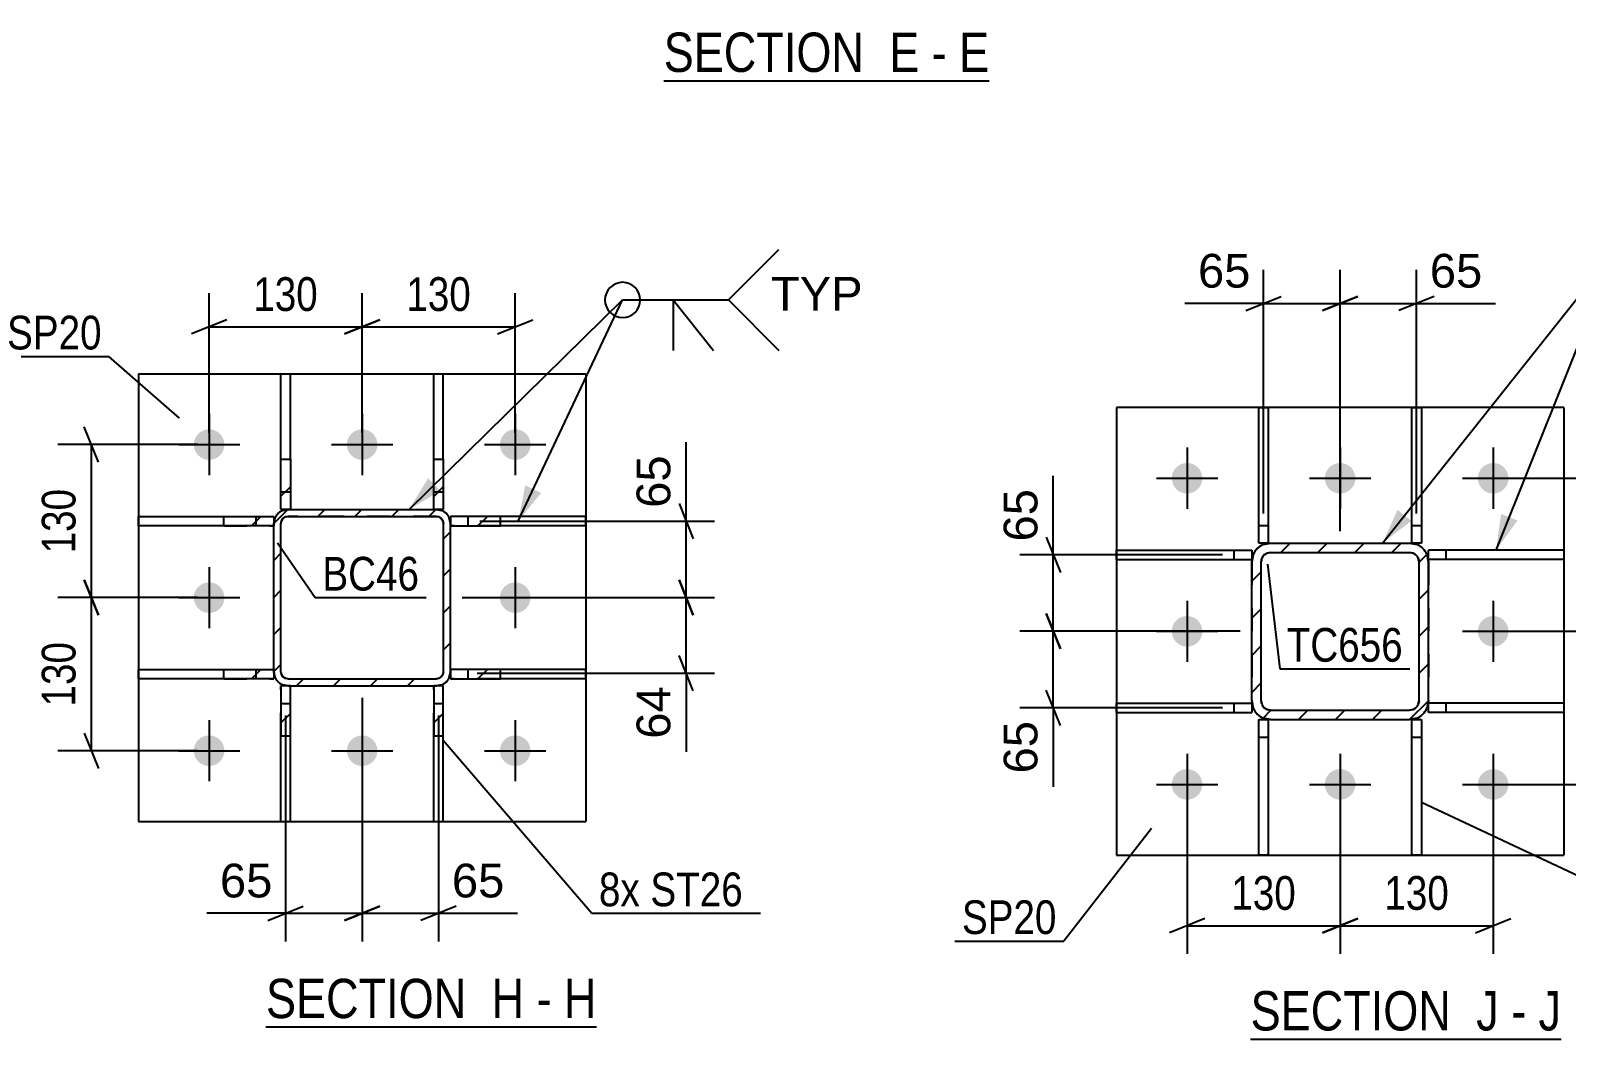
# Model space of a CAD drawing. Header units: millimetres. Extents: x 0 to 841, y 0 to 594.
# Drawn here: x 573.4 to 703.9, y 403.4 to 489 of the extents above; entities that cross this region are included whole.
import ezdxf

# ---------------------------------------------------------------- set-up
doc = ezdxf.new("R2010")
doc.units = ezdxf.units.MM
doc.linetypes.add('DXK_LINE_DOT2', pattern=[3.9198, 1.9599, -1.9599])
doc.linetypes.add('DXK_LINE_DOT3', pattern=[5.9187, 2.979, -0.9799, 0.9799, -0.9799])
doc.styles.add('Arial', font='ARIAL.TTF', dxfattribs={"height": 0.2})
doc.styles.add('Arial Narrow', font='ARIALN.TTF', dxfattribs={"height": 0.2})

# ---------------------------------------------------------------- blocks, each defined once
blk = doc.blocks.new('Unknown-717051872-13 - 3425')
at = {"color": 6, "linetype": 'Continuous'}
blk.add_line((627.2, 484.8), (654.85, 484.8), dxfattribs=at)
at = {"color": 0, "linetype": 'Continuous'}
for points in [[(645.31, 485.55), (645.31, 489.05), (627.2, 489.05), (627.2, 485.55)], [(648.92, 485.55), (648.92, 489.05), (646.36, 489.05), (646.36, 485.55)], [(651.24, 485.55), (651.24, 489.05), (649.97, 489.05), (649.97, 485.55)], [(654.85, 485.55), (654.85, 489.05), (652.29, 489.05), (652.29, 485.55)]]:
    blk.add_wipeout(points, dxfattribs=at)
at = {"color": 7, "linetype": 'Continuous', "style": 'Arial Narrow'}
for s, p in [('SECTION ', (627.2, 485.55)), ('E', (646.36, 485.55)), ('E', (652.29, 485.55)), ('-', (649.97, 485.55))]:
    blk.add_text(s, height=3.34, dxfattribs=at).set_placement(p)
blk = doc.blocks.new('Unknown-717051872-19 - 20980')
at = {"color": 6, "linetype": 'Continuous'}
blk.add_line((593.42, 404.44), (621.49, 404.44), dxfattribs=at)
at = {"color": 0, "linetype": 'Continuous'}
for points in [[(611.53, 405.19), (611.53, 408.69), (593.42, 408.69), (593.42, 405.19)], [(615.35, 405.19), (615.35, 408.69), (612.58, 408.69), (612.58, 405.19)], [(617.67, 405.19), (617.67, 408.69), (616.4, 408.69), (616.4, 405.19)], [(621.49, 405.19), (621.49, 408.69), (618.72, 408.69), (618.72, 405.19)]]:
    blk.add_wipeout(points, dxfattribs=at)
at = {"color": 7, "linetype": 'Continuous', "style": 'Arial Narrow'}
for s, p in [('SECTION ', (593.42, 405.19)), ('H', (612.58, 405.19)), ('H', (618.72, 405.19)), ('-', (616.4, 405.19))]:
    blk.add_text(s, height=3.34, dxfattribs=at).set_placement(p)
blk = doc.blocks.new('Unknown-717051872-60 - 21125')
at = {"color": 6, "linetype": 'Continuous'}
blk.add_line((677.05, 403.39), (703.42, 403.39), dxfattribs=at)
at = {"color": 0, "linetype": 'Continuous'}
for points in [[(695.16, 404.14), (695.16, 407.64), (677.05, 407.64), (677.05, 404.14)], [(698.13, 404.14), (698.13, 407.64), (696.21, 407.64), (696.21, 404.14)], [(700.45, 404.14), (700.45, 407.64), (699.18, 407.64), (699.18, 404.14)], [(703.42, 404.14), (703.42, 407.64), (701.5, 407.64), (701.5, 404.14)]]:
    blk.add_wipeout(points, dxfattribs=at)
at = {"color": 7, "linetype": 'Continuous', "style": 'Arial Narrow'}
for s, p in [('SECTION ', (677.05, 404.14)), ('J', (696.21, 404.14)), ('J', (701.5, 404.14)), ('-', (699.18, 404.14))]:
    blk.add_text(s, height=3.34, dxfattribs=at).set_placement(p)
blk = doc.blocks.new('Part-717051872-21053 - 20980')
at = {"linetype": 'Continuous'}
h = blk.add_hatch(dxfattribs=at)
h.set_pattern_fill('', scale=0.7, style=0, pattern_type=0)
h.set_pattern_definition([(45, (609.0852, 447.8039), (-1.5715, 1.5715), [])])
h.paths.add_polyline_path([(613.33, 447.8), (609.09, 447.8), (609.09, 447), (613.33, 447)])
at = {"color": 7, "linetype": 'DXK_LINE_DOT2'}
for p, q in [((609.09, 447), (609.09, 447.8)), ((613.33, 447.8), (609.09, 447.8)), ((610.59, 447), (610.59, 447.8)), ((613.33, 447), (609.09, 447))]:
    blk.add_line(p, q, dxfattribs=at)
at = {"color": 2, "linetype": 'Continuous'}
for p, q in [((613.33, 447.8), (609.09, 447.8)), ((609.09, 447.8), (609.09, 447)), ((620.59, 447.8), (613.33, 447.8)), ((613.33, 447), (613.33, 447.8)), ((620.59, 447), (620.59, 447.8)), ((609.09, 447), (613.33, 447)), ((620.59, 447), (613.33, 447))]:
    blk.add_line(p, q, dxfattribs=at)
blk = doc.blocks.new('Part-717051872-20997 - 20980')
at = {"linetype": 'Continuous'}
h = blk.add_hatch(dxfattribs=at)
h.set_pattern_fill('', scale=0.7, style=0, pattern_type=0)
h.set_pattern_definition([(45, (595.2856, 448.4039), (-1.57154, 1.57154), [])])
h.paths.add_polyline_path([(607.89, 448.4), (595.29, 448.4), (594.83, 448.31), (594.44, 448.05), (594.18, 447.66), (594.09, 447.2), (594.09, 434.6), (594.18, 434.14), (594.44, 433.76), (594.83, 433.5), (595.29, 433.4), (607.89, 433.4), (608.34, 433.5), (608.73, 433.76), (608.99, 434.14), (609.09, 434.6), (609.09, 447.2), (608.99, 447.66), (608.73, 448.05), (608.34, 448.31)])
h.paths.add_polyline_path([(608.44, 447.43), (608.49, 447.2), (608.49, 434.6), (608.44, 434.37), (608.31, 434.18), (608.12, 434.05), (607.89, 434), (595.29, 434), (595.06, 434.05), (594.86, 434.18), (594.73, 434.37), (594.69, 434.6), (594.69, 447.2), (594.73, 447.43), (594.86, 447.63), (595.06, 447.76), (595.29, 447.8), (607.89, 447.8), (608.12, 447.76), (608.31, 447.63)])
at = {"color": 7, "linetype": 'DXK_LINE_DOT2'}
for p, q in [((594.09, 447.2), (594.18, 447.66)), ((594.73, 447.43), (594.69, 447.2)), ((594.86, 447.63), (594.73, 447.43)), ((594.83, 448.31), (595.29, 448.4)), ((595.06, 447.76), (594.86, 447.63)), ((595.29, 447.8), (595.06, 447.76)), ((595.29, 448.4), (607.89, 448.4)), ((607.89, 447.8), (595.29, 447.8)), ((607.89, 448.4), (608.34, 448.31)), ((608.12, 447.76), (607.89, 447.8)), ((608.31, 447.63), (608.12, 447.76)), ((608.44, 447.43), (608.31, 447.63)), ((608.49, 447.2), (608.44, 447.43)), ((608.99, 447.66), (609.09, 447.2)), ((594.09, 434.6), (594.09, 447.2)), ((594.69, 434.6), (594.69, 447.2)), ((608.49, 434.6), (608.49, 447.2)), ((609.09, 434.6), (609.09, 447.2)), ((594.18, 434.14), (594.09, 434.6)), ((594.69, 434.6), (594.73, 434.37)), ((594.73, 434.37), (594.86, 434.18)), ((608.31, 434.18), (608.44, 434.37)), ((608.44, 434.37), (608.49, 434.6)), ((609.09, 434.6), (608.99, 434.14)), ((595.29, 433.4), (594.83, 433.5)), ((594.86, 434.18), (595.06, 434.05)), ((595.06, 434.05), (595.29, 434)), ((595.29, 434), (607.89, 434)), ((595.29, 433.4), (607.89, 433.4)), ((607.89, 434), (608.12, 434.05)), ((608.34, 433.5), (607.89, 433.4)), ((608.12, 434.05), (608.31, 434.18))]:
    blk.add_line(p, q, dxfattribs=at)
at = {"color": 2, "linetype": 'Continuous'}
for p, q in [((594.18, 447.66), (594.09, 447.2)), ((594.69, 447.2), (594.73, 447.43)), ((594.73, 447.43), (594.86, 447.63)), ((595.29, 448.4), (594.83, 448.31)), ((594.86, 447.63), (595.06, 447.76)), ((595.06, 447.76), (595.29, 447.8)), ((595.29, 448.4), (607.89, 448.4)), ((595.29, 447.8), (607.89, 447.8)), ((608.34, 448.31), (607.89, 448.4)), ((607.89, 447.8), (608.12, 447.76)), ((608.12, 447.76), (608.31, 447.63)), ((608.31, 447.63), (608.44, 447.43)), ((608.44, 447.43), (608.49, 447.2)), ((609.09, 447.2), (608.99, 447.66)), ((594.09, 434.6), (594.09, 447.2)), ((594.69, 434.6), (594.69, 447.2)), ((608.49, 434.6), (608.49, 447.2)), ((609.09, 434.6), (609.09, 447.2)), ((594.09, 434.6), (594.18, 434.14)), ((594.73, 434.37), (594.69, 434.6)), ((594.86, 434.18), (594.73, 434.37)), ((608.44, 434.37), (608.31, 434.18)), ((608.49, 434.6), (608.44, 434.37)), ((608.99, 434.14), (609.09, 434.6)), ((594.83, 433.5), (595.29, 433.4)), ((595.06, 434.05), (594.86, 434.18)), ((595.29, 434), (595.06, 434.05)), ((595.29, 434), (607.89, 434)), ((595.29, 433.4), (607.89, 433.4)), ((608.12, 434.05), (607.89, 434)), ((607.89, 433.4), (608.34, 433.5)), ((608.31, 434.18), (608.12, 434.05))]:
    blk.add_line(p, q, dxfattribs=at)
at = {"color": 7, "linetype": 'DXK_LINE_DOT3'}
blk.add_line((601.59, 440.9), (601.59, 440.9), dxfattribs=at)
at = {"color": 7, "linetype": 'DXK_LINE_DOT2'}
for centre, start, end in [((595.29, 447.2), 112.5, 157.5), ((607.89, 447.2), 22.5, 67.5), ((595.29, 434.6), 202.5, 247.5), ((607.89, 434.6), 292.5, 337.5)]:
    blk.add_arc(centre, 1.2, start, end, dxfattribs=at)
at = {"color": 2, "linetype": 'Continuous'}
for centre, start, end in [((595.29, 447.2), 112.5, 157.5), ((607.89, 447.2), 22.5, 67.5), ((595.29, 434.6), 202.5, 247.5), ((607.89, 434.6), 292.5, 337.5)]:
    blk.add_arc(centre, 1.2, start, end, dxfattribs=at)
blk = doc.blocks.new('Part-717051872-20999 - 20980')
at = {"color": 2, "linetype": 'Continuous'}
for p, q in [((582.59, 459.9), (620.59, 459.9)), ((582.59, 459.9), (582.59, 421.9)), ((620.59, 459.9), (620.59, 421.9)), ((582.59, 421.9), (620.59, 421.9))]:
    blk.add_line(p, q, dxfattribs=at)
blk = doc.blocks.new('Part-717051872-21048 - 20980')
at = {"linetype": 'Continuous'}
h = blk.add_hatch(dxfattribs=at)
h.set_pattern_fill('', scale=0.7, style=0, pattern_type=0)
h.set_pattern_definition([(45, (607.685, 433.4039), (-1.5715, 1.5715), [])])
h.paths.add_polyline_path([(608.48, 433.4), (607.68, 433.4), (607.68, 429.16), (608.48, 429.16)])
at = {"color": 7, "linetype": 'DXK_LINE_DOT2'}
for p, q in [((607.68, 429.16), (607.68, 433.4)), ((608.48, 433.4), (607.68, 433.4)), ((608.48, 429.16), (608.48, 433.4)), ((607.68, 431.9), (608.48, 431.9))]:
    blk.add_line(p, q, dxfattribs=at)
at = {"color": 2, "linetype": 'Continuous'}
for p, q in [((608.48, 433.4), (607.68, 433.4)), ((607.68, 433.4), (607.68, 429.16)), ((608.48, 429.16), (608.48, 433.4)), ((607.68, 421.9), (607.68, 429.16)), ((607.68, 429.16), (608.48, 429.16)), ((608.48, 421.9), (608.48, 429.16)), ((607.68, 421.9), (608.48, 421.9))]:
    blk.add_line(p, q, dxfattribs=at)
blk = doc.blocks.new('Part-717051872-21049 - 20980')
at = {"linetype": 'Continuous'}
h = blk.add_hatch(dxfattribs=at)
h.set_pattern_fill('', scale=0.7, style=0, pattern_type=0)
h.set_pattern_definition([(45, (594.6855, 433.4039), (-1.5715, 1.5715), [])])
h.paths.add_polyline_path([(595.49, 433.4), (594.69, 433.4), (594.69, 429.16), (595.49, 429.16)])
at = {"color": 7, "linetype": 'DXK_LINE_DOT2'}
for p, q in [((594.69, 429.16), (594.69, 433.4)), ((595.49, 433.4), (594.69, 433.4)), ((595.49, 429.16), (595.49, 433.4)), ((594.69, 431.9), (595.49, 431.9))]:
    blk.add_line(p, q, dxfattribs=at)
at = {"color": 2, "linetype": 'Continuous'}
for p, q in [((595.49, 433.4), (594.69, 433.4)), ((594.69, 433.4), (594.69, 429.16)), ((595.49, 429.16), (595.49, 433.4)), ((594.69, 421.9), (594.69, 429.16)), ((594.69, 429.16), (595.49, 429.16)), ((595.49, 421.9), (595.49, 429.16)), ((594.69, 421.9), (595.49, 421.9))]:
    blk.add_line(p, q, dxfattribs=at)
blk = doc.blocks.new('Part-717051872-21050 - 20980')
at = {"linetype": 'Continuous'}
h = blk.add_hatch(dxfattribs=at)
h.set_pattern_fill('', scale=0.7, style=0, pattern_type=0)
h.set_pattern_definition([(45, (607.685, 452.6478), (-1.5715, 1.5715), [])])
h.paths.add_polyline_path([(608.48, 452.65), (607.68, 452.65), (607.68, 448.4), (608.48, 448.4)])
at = {"color": 2, "linetype": 'Continuous'}
for p, q in [((607.68, 459.9), (608.48, 459.9)), ((607.68, 452.65), (607.68, 459.9)), ((608.48, 452.65), (608.48, 459.9)), ((607.68, 448.4), (607.68, 452.65)), ((607.68, 452.65), (608.48, 452.65)), ((608.48, 452.65), (608.48, 448.4)), ((608.48, 448.4), (607.68, 448.4))]:
    blk.add_line(p, q, dxfattribs=at)
at = {"color": 7, "linetype": 'DXK_LINE_DOT2'}
for p, q in [((607.68, 448.4), (607.68, 452.65)), ((608.48, 452.65), (608.48, 448.4)), ((607.68, 449.9), (608.48, 449.9)), ((608.48, 448.4), (607.68, 448.4))]:
    blk.add_line(p, q, dxfattribs=at)
blk = doc.blocks.new('Part-717051872-21051 - 20980')
at = {"linetype": 'Continuous'}
h = blk.add_hatch(dxfattribs=at)
h.set_pattern_fill('', scale=0.7, style=0, pattern_type=0)
h.set_pattern_definition([(45, (594.6855, 452.6478), (-1.5715, 1.5715), [])])
h.paths.add_polyline_path([(595.49, 452.65), (594.69, 452.65), (594.69, 448.4), (595.49, 448.4)])
at = {"color": 2, "linetype": 'Continuous'}
for p, q in [((594.69, 459.9), (595.49, 459.9)), ((594.69, 452.65), (594.69, 459.9)), ((595.49, 452.65), (595.49, 459.9)), ((594.69, 448.4), (594.69, 452.65)), ((594.69, 452.65), (595.49, 452.65)), ((595.49, 452.65), (595.49, 448.4)), ((595.49, 448.4), (594.69, 448.4))]:
    blk.add_line(p, q, dxfattribs=at)
at = {"color": 7, "linetype": 'DXK_LINE_DOT2'}
for p, q in [((594.69, 448.4), (594.69, 452.65)), ((595.49, 452.65), (595.49, 448.4)), ((594.69, 449.9), (595.49, 449.9)), ((595.49, 448.4), (594.69, 448.4))]:
    blk.add_line(p, q, dxfattribs=at)
blk = doc.blocks.new('Part-717051872-21052 - 20980')
at = {"linetype": 'Continuous'}
h = blk.add_hatch(dxfattribs=at)
h.set_pattern_fill('', scale=0.7, style=0, pattern_type=0)
h.set_pattern_definition([(45, (609.0852, 434.8039), (-1.5715, 1.5715), [])])
h.paths.add_polyline_path([(613.33, 434.8), (609.09, 434.8), (609.09, 434), (613.33, 434)])
at = {"color": 7, "linetype": 'DXK_LINE_DOT2'}
for p, q in [((609.09, 434), (609.09, 434.8)), ((613.33, 434.8), (609.09, 434.8)), ((610.59, 434), (610.59, 434.8)), ((613.33, 434), (609.09, 434))]:
    blk.add_line(p, q, dxfattribs=at)
at = {"color": 2, "linetype": 'Continuous'}
for p, q in [((613.33, 434.8), (609.09, 434.8)), ((609.09, 434.8), (609.09, 434)), ((620.59, 434.8), (613.33, 434.8)), ((613.33, 434), (613.33, 434.8)), ((620.59, 434), (620.59, 434.8)), ((609.09, 434), (613.33, 434)), ((620.59, 434), (613.33, 434))]:
    blk.add_line(p, q, dxfattribs=at)
blk = doc.blocks.new('Part-717051872-21054 - 20980')
at = {"linetype": 'Continuous'}
h = blk.add_hatch(dxfattribs=at)
h.set_pattern_fill('', scale=0.7, style=0, pattern_type=0)
h.set_pattern_definition([(45, (589.8419, 434.8039), (-1.5715, 1.5715), [])])
h.paths.add_polyline_path([(594.09, 434.8), (589.84, 434.8), (589.84, 434), (594.09, 434)])
at = {"color": 2, "linetype": 'Continuous'}
for p, q in [((582.59, 434.8), (589.84, 434.8)), ((582.59, 434), (582.59, 434.8)), ((589.84, 434.8), (594.09, 434.8)), ((589.84, 434), (589.84, 434.8)), ((594.09, 434.8), (594.09, 434)), ((589.84, 434), (582.59, 434)), ((594.09, 434), (589.84, 434))]:
    blk.add_line(p, q, dxfattribs=at)
at = {"color": 7, "linetype": 'DXK_LINE_DOT2'}
for p, q in [((589.84, 434.8), (594.09, 434.8)), ((592.59, 434), (592.59, 434.8)), ((594.09, 434.8), (594.09, 434)), ((589.84, 434), (594.09, 434))]:
    blk.add_line(p, q, dxfattribs=at)
blk = doc.blocks.new('Part-717051872-21055 - 20980')
at = {"linetype": 'Continuous'}
h = blk.add_hatch(dxfattribs=at)
h.set_pattern_fill('', scale=0.7, style=0, pattern_type=0)
h.set_pattern_definition([(45, (589.8419, 447.8039), (-1.5715, 1.5715), [])])
h.paths.add_polyline_path([(594.09, 447.8), (589.84, 447.8), (589.84, 447), (594.09, 447)])
at = {"color": 2, "linetype": 'Continuous'}
for p, q in [((582.59, 447.8), (589.84, 447.8)), ((582.59, 447), (582.59, 447.8)), ((589.84, 447.8), (594.09, 447.8)), ((589.84, 447), (589.84, 447.8)), ((594.09, 447.8), (594.09, 447)), ((589.84, 447), (582.59, 447)), ((594.09, 447), (589.84, 447))]:
    blk.add_line(p, q, dxfattribs=at)
at = {"color": 7, "linetype": 'DXK_LINE_DOT2'}
for p, q in [((589.84, 447.8), (594.09, 447.8)), ((592.59, 447), (592.59, 447.8)), ((594.09, 447.8), (594.09, 447)), ((589.84, 447), (594.09, 447))]:
    blk.add_line(p, q, dxfattribs=at)
blk = doc.blocks.new('Bolt-717051872-21067 - 20980')
at = {"linetype": 'Continuous'}
for points in [[(589.89, 453.9, -1), (587.29, 453.9, -1)], [(602.89, 453.9, -1), (600.29, 453.9, -1)], [(615.89, 453.9, -1), (613.29, 453.9, -1)], [(589.89, 440.9, -1), (587.29, 440.9, -1)], [(615.89, 440.9, -1), (613.29, 440.9, -1)], [(589.89, 427.9, -1), (587.29, 427.9, -1)], [(602.89, 427.9, -1), (600.29, 427.9, -1)], [(615.89, 427.9, -1), (613.29, 427.9, -1)]]:
    blk.add_hatch(color=1, dxfattribs=at).paths.add_polyline_path(points)
at = {"color": 1, "linetype": 'Continuous'}
for p, q in [((588.59, 456.5), (588.59, 451.3)), ((601.59, 456.5), (601.59, 451.3)), ((614.59, 456.5), (614.59, 451.3)), ((585.99, 453.9), (591.19, 453.9)), ((598.99, 453.9), (604.19, 453.9)), ((611.99, 453.9), (617.19, 453.9)), ((588.59, 443.5), (588.59, 438.3)), ((614.59, 443.5), (614.59, 438.3)), ((585.99, 440.9), (591.19, 440.9)), ((611.99, 440.9), (617.19, 440.9)), ((588.59, 430.5), (588.59, 425.3)), ((601.59, 430.5), (601.59, 425.3)), ((614.59, 430.5), (614.59, 425.3)), ((585.99, 427.9), (591.19, 427.9)), ((598.99, 427.9), (604.19, 427.9)), ((611.99, 427.9), (617.19, 427.9))]:
    blk.add_line(p, q, dxfattribs=at)
blk = doc.blocks.new('Part-717051872-21190 - 21125')
at = {"color": 2, "linetype": 'Continuous'}
for p, q in [((703.65, 444.94), (692.15, 444.94)), ((692.15, 444.14), (692.15, 444.94)), ((703.65, 444.94), (703.65, 444.14)), ((703.65, 444.14), (692.15, 444.14))]:
    blk.add_line(p, q, dxfattribs=at)
at = {"color": 7, "linetype": 'DXK_LINE_DOT2'}
blk.add_line((693.65, 444.14), (693.65, 444.94), dxfattribs=at)
blk = doc.blocks.new('Part-717051872-21187 - 21125')
at = {"color": 2, "linetype": 'Continuous'}
for p, q in [((690.75, 445.54), (690.75, 457.04)), ((690.75, 457.04), (691.55, 457.04)), ((691.55, 457.04), (691.55, 445.54)), ((691.55, 445.54), (690.75, 445.54))]:
    blk.add_line(p, q, dxfattribs=at)
at = {"color": 7, "linetype": 'DXK_LINE_DOT2'}
blk.add_line((690.75, 447.04), (691.55, 447.04), dxfattribs=at)
blk = doc.blocks.new('Part-717051872-21155 - 21125')
at = {"color": 2, "linetype": 'Continuous'}
for p, q in [((703.65, 457.04), (665.65, 457.04)), ((665.65, 457.04), (665.65, 419.04)), ((703.65, 457.04), (703.65, 419.04)), ((665.65, 419.04), (703.65, 419.04))]:
    blk.add_line(p, q, dxfattribs=at)
blk = doc.blocks.new('Part-717051872-21131 - 21125')
at = {"linetype": 'Continuous'}
h = blk.add_hatch(dxfattribs=at)
h.set_pattern_fill('', scale=0.7, style=0, pattern_type=0)
h.set_pattern_definition([(45, (690.5498, 430.542), (-1.57154, 1.57154), [])])
h.paths.add_polyline_path([(678.75, 430.54), (690.55, 430.54), (691.16, 430.66), (691.68, 431.01), (692.03, 431.53), (692.15, 432.14), (692.15, 443.94), (692.03, 444.55), (691.68, 445.07), (691.16, 445.42), (690.55, 445.54), (678.75, 445.54), (678.14, 445.42), (677.62, 445.07), (677.27, 444.55), (677.15, 443.94), (677.15, 432.14), (677.27, 431.53), (677.62, 431.01), (678.14, 430.66)])
h.paths.add_polyline_path([(678.01, 431.84), (677.95, 432.14), (677.95, 443.94), (678.01, 444.25), (678.18, 444.51), (678.44, 444.68), (678.75, 444.74), (690.55, 444.74), (690.86, 444.68), (691.12, 444.51), (691.29, 444.25), (691.35, 443.94), (691.35, 432.14), (691.29, 431.84), (691.12, 431.58), (690.86, 431.4), (690.55, 431.34), (678.75, 431.34), (678.44, 431.4), (678.18, 431.58)])
at = {"color": 7, "linetype": 'DXK_LINE_DOT2'}
for p, q in [((678.14, 445.42), (678.75, 445.54)), ((678.75, 444.74), (678.44, 444.68)), ((678.75, 445.54), (690.55, 445.54)), ((678.75, 444.74), (690.55, 444.74)), ((690.55, 445.54), (691.16, 445.42)), ((690.86, 444.68), (690.55, 444.74)), ((677.15, 443.94), (677.27, 444.55)), ((677.15, 443.94), (677.15, 432.14)), ((677.15, 443.94), (677.15, 443.94)), ((678.01, 444.25), (677.95, 443.94)), ((677.95, 432.14), (677.95, 443.94)), ((691.35, 443.94), (691.29, 444.25)), ((691.35, 432.14), (691.35, 443.94)), ((692.03, 444.55), (692.15, 443.94)), ((692.15, 443.94), (692.15, 432.14)), ((692.15, 443.94), (692.15, 443.94)), ((677.27, 431.53), (677.15, 432.14)), ((677.95, 432.14), (678.01, 431.84)), ((691.29, 431.84), (691.35, 432.14)), ((692.15, 432.14), (692.03, 431.53)), ((678.75, 430.54), (678.14, 430.66)), ((678.44, 431.4), (678.75, 431.34)), ((678.75, 431.34), (690.55, 431.34)), ((678.75, 430.54), (690.55, 430.54)), ((690.55, 431.34), (690.86, 431.4)), ((691.16, 430.66), (690.55, 430.54))]:
    blk.add_line(p, q, dxfattribs=at)
at = {"color": 2, "linetype": 'Continuous'}
for p, q in [((678.75, 445.54), (678.14, 445.42)), ((678.44, 444.68), (678.75, 444.74)), ((678.75, 445.54), (678.75, 445.54)), ((678.75, 445.54), (690.55, 445.54)), ((678.75, 444.74), (678.75, 444.74)), ((678.75, 444.74), (690.55, 444.74)), ((690.55, 445.54), (690.55, 445.54)), ((691.16, 445.42), (690.55, 445.54)), ((690.55, 444.74), (690.55, 444.74)), ((690.55, 444.74), (690.86, 444.68)), ((677.27, 444.55), (677.15, 443.94)), ((677.15, 443.94), (677.15, 443.94)), ((677.15, 432.14), (677.15, 443.94)), ((677.95, 443.94), (678.01, 444.25)), ((677.95, 443.94), (677.95, 443.94)), ((677.95, 432.14), (677.95, 443.94)), ((691.29, 444.25), (691.35, 443.94)), ((691.35, 443.94), (691.35, 443.94)), ((691.35, 432.14), (691.35, 443.94)), ((692.15, 443.94), (692.03, 444.55)), ((692.15, 443.94), (692.15, 443.94)), ((692.15, 432.14), (692.15, 443.94)), ((677.15, 432.14), (677.15, 432.14)), ((677.15, 432.14), (677.27, 431.53)), ((677.95, 432.14), (677.95, 432.14)), ((678.01, 431.84), (677.95, 432.14)), ((691.35, 432.14), (691.29, 431.84)), ((691.35, 432.14), (691.35, 432.14)), ((692.03, 431.53), (692.15, 432.14)), ((692.15, 432.14), (692.15, 432.14)), ((678.14, 430.66), (678.75, 430.54)), ((678.75, 431.34), (678.44, 431.4)), ((678.75, 431.34), (678.75, 431.34)), ((678.75, 431.34), (690.55, 431.34)), ((678.75, 430.54), (678.75, 430.54)), ((678.75, 430.54), (690.55, 430.54)), ((690.86, 431.4), (690.55, 431.34)), ((690.55, 431.34), (690.55, 431.34)), ((690.55, 430.54), (691.16, 430.66)), ((690.55, 430.54), (690.55, 430.54))]:
    blk.add_line(p, q, dxfattribs=at)
at = {"color": 7, "linetype": 'DXK_LINE_DOT3'}
blk.add_line((684.65, 438.04), (684.65, 438.04), dxfattribs=at)
at = {"color": 7, "linetype": 'DXK_LINE_DOT2'}
for centre, radius, start, end in [((678.75, 443.94), 1.6, 112.5, 157.5), ((690.55, 443.94), 1.6, 22.5, 67.5), ((678.75, 443.94), 0.8, 112.5, 157.5), ((690.55, 443.94), 0.8, 22.5, 67.5), ((678.75, 432.14), 0.8, 202.5, 247.5), ((690.55, 432.14), 0.8, 292.5, 337.5), ((678.75, 432.14), 1.6, 202.5, 247.5), ((690.55, 432.14), 1.6, 292.5, 337.5)]:
    blk.add_arc(centre, radius, start, end, dxfattribs=at)
at = {"color": 2, "linetype": 'Continuous'}
for centre, radius, start, end in [((678.75, 443.94), 1.6, 112.5, 157.5), ((690.55, 443.94), 1.6, 22.5, 67.5), ((678.75, 443.94), 0.8, 112.5, 157.5), ((690.55, 443.94), 0.8, 22.5, 67.5), ((678.75, 432.14), 0.8, 202.5, 247.5), ((690.55, 432.14), 0.8, 292.5, 337.5), ((678.75, 432.14), 1.6, 202.5, 247.5), ((690.55, 432.14), 1.6, 292.5, 337.5)]:
    blk.add_arc(centre, radius, start, end, dxfattribs=at)
blk = doc.blocks.new('Part-717051872-21185 - 21125')
at = {"color": 2, "linetype": 'Continuous'}
for p, q in [((690.75, 419.04), (690.75, 430.54)), ((690.75, 430.54), (691.55, 430.54)), ((691.55, 430.54), (691.55, 419.04)), ((691.55, 419.04), (690.75, 419.04))]:
    blk.add_line(p, q, dxfattribs=at)
at = {"color": 7, "linetype": 'DXK_LINE_DOT2'}
blk.add_line((690.75, 429.04), (691.55, 429.04), dxfattribs=at)
blk = doc.blocks.new('Part-717051872-21186 - 21125')
at = {"color": 2, "linetype": 'Continuous'}
for p, q in [((677.75, 419.04), (677.75, 430.54)), ((677.75, 430.54), (678.55, 430.54)), ((678.55, 430.54), (678.55, 419.04)), ((678.55, 419.04), (677.75, 419.04))]:
    blk.add_line(p, q, dxfattribs=at)
at = {"color": 7, "linetype": 'DXK_LINE_DOT2'}
blk.add_line((677.75, 429.04), (678.55, 429.04), dxfattribs=at)
blk = doc.blocks.new('Part-717051872-21188 - 21125')
at = {"color": 2, "linetype": 'Continuous'}
for p, q in [((677.75, 445.54), (677.75, 457.04)), ((677.75, 457.04), (678.55, 457.04)), ((678.55, 457.04), (678.55, 445.54)), ((678.55, 445.54), (677.75, 445.54))]:
    blk.add_line(p, q, dxfattribs=at)
at = {"color": 7, "linetype": 'DXK_LINE_DOT2'}
blk.add_line((677.75, 447.04), (678.55, 447.04), dxfattribs=at)
blk = doc.blocks.new('Part-717051872-21189 - 21125')
at = {"color": 2, "linetype": 'Continuous'}
for p, q in [((703.65, 431.94), (692.15, 431.94)), ((692.15, 431.14), (692.15, 431.94)), ((703.65, 431.94), (703.65, 431.14)), ((703.65, 431.14), (692.15, 431.14))]:
    blk.add_line(p, q, dxfattribs=at)
at = {"color": 7, "linetype": 'DXK_LINE_DOT2'}
blk.add_line((693.65, 431.14), (693.65, 431.94), dxfattribs=at)
blk = doc.blocks.new('Part-717051872-21191 - 21125')
at = {"color": 2, "linetype": 'Continuous'}
for p, q in [((665.65, 431.14), (665.65, 431.94)), ((665.65, 431.94), (677.15, 431.94)), ((677.15, 431.94), (677.15, 431.14)), ((665.65, 431.14), (677.15, 431.14))]:
    blk.add_line(p, q, dxfattribs=at)
at = {"color": 7, "linetype": 'DXK_LINE_DOT2'}
blk.add_line((675.65, 431.14), (675.65, 431.94), dxfattribs=at)
blk = doc.blocks.new('Part-717051872-21192 - 21125')
at = {"color": 2, "linetype": 'Continuous'}
for p, q in [((665.65, 444.14), (665.65, 444.94)), ((665.65, 444.94), (677.15, 444.94)), ((677.15, 444.94), (677.15, 444.14)), ((665.65, 444.14), (677.15, 444.14))]:
    blk.add_line(p, q, dxfattribs=at)
at = {"color": 7, "linetype": 'DXK_LINE_DOT2'}
blk.add_line((675.65, 444.14), (675.65, 444.94), dxfattribs=at)
blk = doc.blocks.new('Bolt-717051872-21214 - 21125')
at = {"linetype": 'Continuous'}
for points in [[(672.95, 451.04, -1), (670.35, 451.04, -1)], [(685.95, 451.04, -1), (683.35, 451.04, -1)], [(698.95, 451.04, -1), (696.35, 451.04, -1)], [(672.95, 438.04, -1), (670.35, 438.04, -1)], [(698.95, 438.04, -1), (696.35, 438.04, -1)], [(672.95, 425.04, -1), (670.35, 425.04, -1)], [(685.95, 425.04, -1), (683.35, 425.04, -1)], [(698.95, 425.04, -1), (696.35, 425.04, -1)]]:
    blk.add_hatch(color=1, dxfattribs=at).paths.add_polyline_path(points)
at = {"color": 1, "linetype": 'Continuous'}
for p, q in [((671.65, 453.64), (671.65, 448.44)), ((684.65, 453.64), (684.65, 448.44)), ((697.65, 453.64), (697.65, 448.44)), ((669.05, 451.04), (674.25, 451.04)), ((682.05, 451.04), (687.25, 451.04)), ((695.05, 451.04), (700.25, 451.04)), ((671.65, 440.64), (671.65, 435.44)), ((697.65, 440.64), (697.65, 435.44)), ((669.05, 438.04), (674.25, 438.04)), ((695.05, 438.04), (700.25, 438.04)), ((671.65, 427.64), (671.65, 422.44)), ((684.65, 427.64), (684.65, 422.44)), ((697.65, 427.64), (697.65, 422.44)), ((669.05, 425.04), (674.25, 425.04)), ((682.05, 425.04), (687.25, 425.04)), ((695.05, 425.04), (700.25, 425.04))]:
    blk.add_line(p, q, dxfattribs=at)
blk = doc.blocks.new('StraightDimension-717051872-21994 - 20980')
at = {"color": 7, "linetype": 'Continuous'}
for p, q in [((601.59, 432.4), (601.59, 411.69)), ((595.09, 430.9), (595.09, 411.69)), ((595.09, 414.09), (588.39, 414.09)), ((595.09, 414.09), (588.39, 414.09)), ((593.59, 413.49), (596.59, 414.69)), ((595.09, 414.09), (601.59, 414.09)), ((603.09, 414.69), (600.09, 413.49))]:
    blk.add_line(p, q, dxfattribs=at)
at = {"color": 0}
blk.add_wipeout([(594.56, 414.84), (594.56, 419.04), (588.91, 419.04), (588.91, 414.84)], dxfattribs=at)
at = {"color": 3, "style": 'Arial'}
blk.add_text('65', height=2.865, dxfattribs=at).set_placement((589.51, 415.44))
blk = doc.blocks.new('StraightDimension-717051872-21978 - 20980')
at = {"color": 7, "linetype": 'Continuous'}
for p, q in [((628.51, 442.4), (629.71, 439.4)), ((610.09, 440.9), (631.51, 440.9)), ((629.11, 434.5), (629.11, 440.9)), ((629.71, 433), (628.51, 436)), ((611.36, 434.5), (631.51, 434.5)), ((629.11, 434.5), (629.11, 427.8)), ((629.11, 434.5), (629.11, 427.8))]:
    blk.add_line(p, q, dxfattribs=at)
at = {"color": 0}
blk.add_wipeout([(628.36, 433.97), (624.16, 433.97), (624.16, 428.32), (628.36, 428.32)], dxfattribs=at)
at = {"color": 3, "style": 'Arial'}
blk.add_text('64', height=2.865, rotation=90.0002, dxfattribs=at).set_placement((627.76, 428.92))
blk = doc.blocks.new('StraightDimension-717051872-21099 - 20980')
at = {"color": 7, "linetype": 'Continuous'}
for p, q in [((601.59, 454.9), (601.59, 466.75)), ((614.59, 454.9), (614.59, 466.75)), ((603.09, 464.5), (600.09, 463.3)), ((613.09, 463.3), (616.09, 464.5)), ((601.59, 463.9), (614.59, 463.9))]:
    blk.add_line(p, q, dxfattribs=at)
at = {"color": 0}
blk.add_wipeout([(611.43, 464.65), (611.43, 468.85), (604.74, 468.85), (604.74, 464.65)], dxfattribs=at)
at = {"color": 3, "style": 'Arial Narrow'}
blk.add_text('130', height=2.863, dxfattribs=at).set_placement((605.34, 465.25))
blk = doc.blocks.new('StraightDimension-717051872-21100 - 20980')
at = {"color": 7, "linetype": 'Continuous'}
for p, q in [((588.59, 454.9), (588.59, 466.75)), ((601.59, 454.9), (601.59, 466.75)), ((590.09, 464.5), (587.09, 463.3)), ((600.09, 463.3), (603.09, 464.5)), ((588.59, 463.9), (601.59, 463.9))]:
    blk.add_line(p, q, dxfattribs=at)
at = {"color": 0}
blk.add_wipeout([(598.43, 464.65), (598.43, 468.85), (591.74, 468.85), (591.74, 464.65)], dxfattribs=at)
at = {"color": 3, "style": 'Arial Narrow'}
blk.add_text('130', height=2.863, dxfattribs=at).set_placement((592.34, 465.25))
blk = doc.blocks.new('StraightDimension-717051872-21109 - 20980')
at = {"color": 7, "linetype": 'Continuous'}
for p, q in [((579.19, 452.4), (577.99, 455.4)), ((587.59, 453.9), (575.74, 453.9)), ((578.59, 440.9), (578.59, 453.9)), ((577.99, 442.4), (579.19, 439.4)), ((587.59, 440.9), (575.74, 440.9))]:
    blk.add_line(p, q, dxfattribs=at)
at = {"color": 0}
blk.add_wipeout([(577.84, 450.75), (573.64, 450.75), (573.64, 444.06), (577.84, 444.06)], dxfattribs=at)
at = {"color": 3, "style": 'Arial Narrow'}
blk.add_text('130', height=2.863, rotation=90.0002, dxfattribs=at).set_placement((577.24, 444.66))
blk = doc.blocks.new('StraightDimension-717051872-21110 - 20980')
at = {"color": 7, "linetype": 'Continuous'}
for p, q in [((579.19, 439.4), (577.99, 442.4)), ((587.59, 440.9), (575.74, 440.9)), ((578.59, 427.9), (578.59, 440.9)), ((577.99, 429.4), (579.19, 426.4)), ((587.59, 427.9), (575.74, 427.9))]:
    blk.add_line(p, q, dxfattribs=at)
at = {"color": 0}
blk.add_wipeout([(577.84, 437.75), (573.64, 437.75), (573.64, 431.06), (577.84, 431.06)], dxfattribs=at)
at = {"color": 3, "style": 'Arial Narrow'}
blk.add_text('130', height=2.863, rotation=90.0002, dxfattribs=at).set_placement((577.24, 431.66))
blk = doc.blocks.new('StraightDimension-717051872-21977 - 20980')
at = {"color": 7, "linetype": 'Continuous'}
for p, q in [((629.11, 447.4), (629.11, 454.1)), ((629.11, 447.4), (629.11, 454.1)), ((628.51, 448.9), (629.71, 445.9)), ((611.59, 447.4), (631.51, 447.4)), ((629.11, 440.9), (629.11, 447.4)), ((629.71, 439.4), (628.51, 442.4)), ((610.09, 440.9), (631.51, 440.9))]:
    blk.add_line(p, q, dxfattribs=at)
at = {"color": 0}
blk.add_wipeout([(628.36, 453.58), (624.16, 453.58), (624.16, 447.93), (628.36, 447.93)], dxfattribs=at)
at = {"color": 3, "style": 'Arial'}
blk.add_text('65', height=2.865, rotation=90.0002, dxfattribs=at).set_placement((627.76, 448.53))
blk = doc.blocks.new('StraightDimension-717051872-21993 - 20980')
at = {"color": 7, "linetype": 'Continuous'}
for p, q in [((601.59, 432.4), (601.59, 411.69)), ((608.08, 430.9), (608.08, 411.69)), ((600.09, 413.49), (603.09, 414.69)), ((601.59, 414.09), (608.08, 414.09)), ((609.58, 414.69), (606.58, 413.49)), ((608.08, 414.09), (614.78, 414.09)), ((608.08, 414.09), (614.78, 414.09))]:
    blk.add_line(p, q, dxfattribs=at)
at = {"color": 0}
blk.add_wipeout([(614.26, 414.84), (614.26, 419.04), (608.61, 419.04), (608.61, 414.84)], dxfattribs=at)
at = {"color": 3, "style": 'Arial'}
blk.add_text('65', height=2.865, dxfattribs=at).set_placement((609.21, 415.44))
blk = doc.blocks.new('StraightDimension-717051872-21261 - 21125')
at = {"color": 7, "linetype": 'Continuous'}
for p, q in [((671.65, 424.04), (671.65, 410.64)), ((684.65, 424.04), (684.65, 410.64)), ((673.15, 413.64), (670.15, 412.44)), ((683.15, 412.44), (686.15, 413.64)), ((671.65, 413.04), (684.65, 413.04))]:
    blk.add_line(p, q, dxfattribs=at)
at = {"color": 0}
blk.add_wipeout([(681.49, 413.79), (681.49, 417.99), (674.81, 417.99), (674.81, 413.79)], dxfattribs=at)
at = {"color": 3, "style": 'Arial Narrow'}
blk.add_text('130', height=2.863, dxfattribs=at).set_placement((675.41, 414.39))
blk = doc.blocks.new('StraightDimension-717051872-21260 - 21125')
at = {"color": 7, "linetype": 'Continuous'}
for p, q in [((684.65, 424.04), (684.65, 410.64)), ((697.65, 424.04), (697.65, 410.64)), ((686.15, 413.64), (683.15, 412.44)), ((696.15, 412.44), (699.15, 413.64)), ((684.65, 413.04), (697.65, 413.04))]:
    blk.add_line(p, q, dxfattribs=at)
at = {"color": 0}
blk.add_wipeout([(694.49, 413.79), (694.49, 417.99), (687.81, 417.99), (687.81, 413.79)], dxfattribs=at)
at = {"color": 3, "style": 'Arial Narrow'}
blk.add_text('130', height=2.863, dxfattribs=at).set_placement((688.41, 414.39))
blk = doc.blocks.new('StraightDimension-717051872-22288 - 21125')
at = {"color": 7, "linetype": 'Continuous'}
for p, q in [((659.69, 439.54), (660.89, 436.54)), ((676.15, 438.04), (657.44, 438.04)), ((660.29, 431.54), (660.29, 438.04)), ((660.89, 430.04), (659.69, 433.04)), ((674.65, 431.54), (657.44, 431.54)), ((660.29, 431.54), (660.29, 424.84)), ((660.29, 431.54), (660.29, 424.84))]:
    blk.add_line(p, q, dxfattribs=at)
at = {"color": 0}
blk.add_wipeout([(659.54, 431.02), (655.34, 431.02), (655.34, 425.37), (659.54, 425.37)], dxfattribs=at)
at = {"color": 3, "style": 'Arial'}
blk.add_text('65', height=2.865, rotation=90.0002, dxfattribs=at).set_placement((658.94, 425.97))
blk = doc.blocks.new('StraightDimension-717051872-22278 - 21125')
at = {"color": 7, "linetype": 'Continuous'}
for p, q in [((684.65, 446.54), (684.65, 468.73)), ((691.15, 448.04), (691.15, 468.73)), ((683.15, 465.28), (686.15, 466.48)), ((684.65, 465.88), (691.15, 465.88)), ((692.65, 466.48), (689.65, 465.28)), ((691.15, 465.88), (697.85, 465.88)), ((691.15, 465.88), (697.85, 465.88))]:
    blk.add_line(p, q, dxfattribs=at)
at = {"color": 0}
blk.add_wipeout([(697.32, 466.63), (697.32, 470.83), (691.67, 470.83), (691.67, 466.63)], dxfattribs=at)
at = {"color": 3, "style": 'Arial'}
blk.add_text('65', height=2.865, dxfattribs=at).set_placement((692.27, 467.23))
blk = doc.blocks.new('StraightDimension-717051872-21242 - 21125')
at = {"color": 7, "linetype": 'Continuous'}
for p, q in [((710.25, 449.54), (709.05, 452.54)), ((698.65, 451.04), (712.05, 451.04)), ((709.65, 438.04), (709.65, 451.04)), ((709.05, 439.54), (710.25, 436.54)), ((698.65, 438.04), (712.05, 438.04))]:
    blk.add_line(p, q, dxfattribs=at)
at = {"color": 0}
blk.add_wipeout([(708.9, 447.88), (704.7, 447.88), (704.7, 441.2), (708.9, 441.2)], dxfattribs=at)
at = {"color": 3, "style": 'Arial Narrow'}
blk.add_text('130', height=2.863, rotation=90.0002, dxfattribs=at).set_placement((708.3, 441.8))
blk = doc.blocks.new('StraightDimension-717051872-21243 - 21125')
at = {"color": 7, "linetype": 'Continuous'}
for p, q in [((710.25, 436.54), (709.05, 439.54)), ((698.65, 438.04), (712.05, 438.04)), ((709.65, 425.04), (709.65, 438.04)), ((709.05, 426.54), (710.25, 423.54)), ((698.65, 425.04), (712.05, 425.04))]:
    blk.add_line(p, q, dxfattribs=at)
at = {"color": 0}
blk.add_wipeout([(708.9, 434.88), (704.7, 434.88), (704.7, 428.2), (708.9, 428.2)], dxfattribs=at)
at = {"color": 3, "style": 'Arial Narrow'}
blk.add_text('130', height=2.863, rotation=90.0002, dxfattribs=at).set_placement((708.3, 428.8))
blk = doc.blocks.new('StraightDimension-717051872-22279 - 21125')
at = {"color": 7, "linetype": 'Continuous'}
for p, q in [((678.15, 448.04), (678.15, 468.73)), ((684.65, 446.54), (684.65, 468.73)), ((678.15, 465.88), (671.45, 465.88)), ((678.15, 465.88), (671.45, 465.88)), ((676.65, 465.28), (679.65, 466.48)), ((678.15, 465.88), (684.65, 465.88)), ((686.15, 466.48), (683.15, 465.28))]:
    blk.add_line(p, q, dxfattribs=at)
at = {"color": 0}
blk.add_wipeout([(677.62, 466.63), (677.62, 470.83), (671.98, 470.83), (671.98, 466.63)], dxfattribs=at)
at = {"color": 3, "style": 'Arial'}
blk.add_text('65', height=2.865, dxfattribs=at).set_placement((672.58, 467.23))
blk = doc.blocks.new('StraightDimension-717051872-22287 - 21125')
at = {"color": 7, "linetype": 'Continuous'}
for p, q in [((660.29, 444.54), (660.29, 451.24)), ((660.29, 444.54), (660.29, 451.24)), ((659.69, 446.04), (660.89, 443.04)), ((674.65, 444.54), (657.44, 444.54)), ((660.29, 438.04), (660.29, 444.54)), ((660.89, 436.54), (659.69, 439.54)), ((676.15, 438.04), (657.44, 438.04))]:
    blk.add_line(p, q, dxfattribs=at)
at = {"color": 0}
blk.add_wipeout([(659.54, 450.71), (655.34, 450.71), (655.34, 445.07), (659.54, 445.07)], dxfattribs=at)
at = {"color": 3, "style": 'Arial'}
blk.add_text('65', height=2.865, rotation=90.0002, dxfattribs=at).set_placement((658.94, 445.67))
blk = doc.blocks.new('WeldMark-717051872-22127 - 20980')
at = {"linetype": 'Continuous'}
for points in [[(608.24, 449.97), (605.57, 448.4), (607.19, 451.04)], [(616.79, 449.8), (614.84, 447.4), (615.44, 450.44)]]:
    blk.add_hatch(color=30, dxfattribs=at).paths.add_polyline_path(points)
at = {"color": 30, "linetype": 'Continuous'}
for p, q in [((605.57, 448.4), (623.71, 466.18)), ((614.84, 447.4), (623.71, 466.18)), ((623.71, 466.18), (632.71, 466.18))]:
    blk.add_line(p, q, dxfattribs=at)
at = {"color": 3, "linetype": 'Continuous'}
for q in [(631.42, 461.9), (627.99, 461.9)]:
    blk.add_line((627.99, 466.18), q, dxfattribs=at)
for start, end in [(90, 270), (270, 90)]:
    blk.add_arc((623.71, 466.18), 1.5, start, end, dxfattribs=at)
at = {"color": 0, "linetype": 'Continuous'}
blk.add_wipeout([(644.08, 465.28), (644.08, 468.28), (636.31, 468.28), (636.31, 465.28)], dxfattribs=at)
blk.add_wipeout([(644.08, 465.28), (644.08, 468.28), (636.31, 468.28), (636.31, 465.28)], dxfattribs=at)
at = {"color": 3, "linetype": 'Continuous'}
for q in [(636.99, 470.47), (636.99, 461.9)]:
    blk.add_line((632.71, 466.18), q, dxfattribs=at)
at = {"color": 3, "linetype": 'Continuous', "style": 'Arial'}
blk.add_text('TYP', height=2.865, dxfattribs=at).set_placement((636.31, 465.28))
blk = doc.blocks.new('Mark-717051872-22015 - 20980')
at = {"color": 0}
blk.add_wipeout([(606.43, 441.5), (606.43, 444.5), (598.21, 444.5), (598.21, 441.5)], dxfattribs=at)
blk.add_wipeout([(606.43, 441.5), (606.43, 444.5), (598.21, 444.5), (598.21, 441.5)], dxfattribs=at)
at = {"color": 30, "linetype": 'Continuous'}
for p, q in [((594.41, 445.55), (597.61, 440.9)), ((597.61, 440.9), (607.03, 440.9))]:
    blk.add_line(p, q, dxfattribs=at)
at = {"color": 3, "style": 'Arial Narrow'}
blk.add_text('BC46', height=2.863, dxfattribs=at).set_placement((598.21, 441.5))
blk = doc.blocks.new('Mark-717051872-22018 - 20980')
at = {"color": 0}
blk.add_wipeout([(579.47, 461.98), (579.47, 464.98), (571.43, 464.98), (571.43, 461.98)], dxfattribs=at)
blk.add_wipeout([(579.47, 461.98), (579.47, 464.98), (571.43, 464.98), (571.43, 461.98)], dxfattribs=at)
at = {"color": 30, "linetype": 'Continuous'}
for p in [(570.83, 461.38), (586.06, 456.13)]:
    blk.add_line(p, (580.07, 461.38), dxfattribs=at)
at = {"color": 3, "style": 'Arial Narrow'}
blk.add_text('SP20', height=2.863, dxfattribs=at).set_placement((571.43, 461.98))
blk = doc.blocks.new('MarkSet-717051872-22087 - 20980')
at = {"color": 0}
for points in [[(625.17, 414.69), (625.17, 417.69), (621.7, 417.69), (621.7, 414.69)], [(633.92, 414.69), (633.92, 417.69), (626.07, 417.69), (626.07, 414.69)]]:
    blk.add_wipeout(points, dxfattribs=at)
for points in [[(625.17, 414.69), (625.17, 417.69), (621.7, 417.69), (621.7, 414.69)], [(633.92, 414.69), (633.92, 417.69), (626.07, 417.69), (626.07, 414.69)]]:
    blk.add_wipeout(points, dxfattribs=at)
at = {"color": 30, "linetype": 'Continuous'}
for p, q in [((608.48, 428.79), (621.1, 414.09)), ((621.1, 414.09), (635.42, 414.09))]:
    blk.add_line(p, q, dxfattribs=at)
at = {"color": 3, "style": 'Arial Narrow'}
for s, p in [('8x', (621.7, 414.69)), ('ST26', (626.07, 414.69))]:
    blk.add_text(s, height=2.863, dxfattribs=at).set_placement(p)
blk = doc.blocks.new('WeldMark-717051872-22230 - 21125')
at = {"linetype": 'Continuous'}
for points in [[(690.71, 447.42), (688.25, 445.54), (689.53, 448.36)], [(699.71, 447.45), (697.9, 444.94), (698.32, 448.01)]]:
    blk.add_hatch(color=30, dxfattribs=at).paths.add_polyline_path(points)
at = {"color": 30, "linetype": 'Continuous'}
for p, q in [((688.25, 445.54), (708.17, 470.59)), ((697.9, 444.94), (708.17, 470.59)), ((708.17, 470.59), (717.17, 470.59))]:
    blk.add_line(p, q, dxfattribs=at)
at = {"color": 3, "linetype": 'Continuous'}
for q in [(715.88, 466.3), (712.46, 466.3)]:
    blk.add_line((712.46, 470.59), q, dxfattribs=at)
for start, end in [(90, 270), (270, 90)]:
    blk.add_arc((708.17, 470.59), 1.5, start, end, dxfattribs=at)
at = {"color": 0, "linetype": 'Continuous'}
blk.add_wipeout([(728.55, 469.69), (728.55, 472.69), (720.77, 472.69), (720.77, 469.69)], dxfattribs=at)
blk.add_wipeout([(728.55, 469.69), (728.55, 472.69), (720.77, 472.69), (720.77, 469.69)], dxfattribs=at)
at = {"color": 3, "linetype": 'Continuous'}
for q in [(721.46, 474.87), (721.46, 466.3)]:
    blk.add_line((717.17, 470.59), q, dxfattribs=at)
at = {"color": 3, "linetype": 'Continuous', "style": 'Arial'}
blk.add_text('TYP', height=2.865, dxfattribs=at).set_placement((720.77, 469.69))
blk = doc.blocks.new('MarkSet-717051872-22494 - 21125')
at = {"color": 0}
for points in [[(709.92, 417.41), (709.92, 420.41), (706.45, 420.41), (706.45, 417.41)], [(718.68, 417.41), (718.68, 420.41), (710.82, 420.41), (710.82, 417.41)]]:
    blk.add_wipeout(points, dxfattribs=at)
for points in [[(709.92, 417.41), (709.92, 420.41), (706.45, 420.41), (706.45, 417.41)], [(718.68, 417.41), (718.68, 420.41), (710.82, 420.41), (710.82, 417.41)]]:
    blk.add_wipeout(points, dxfattribs=at)
at = {"color": 30, "linetype": 'Continuous'}
for p, q in [((691.55, 423.54), (705.85, 416.81)), ((705.85, 416.81), (720.18, 416.81))]:
    blk.add_line(p, q, dxfattribs=at)
at = {"color": 3, "style": 'Arial Narrow'}
for s, p in [('8x', (706.45, 417.41)), ('ST26', (710.82, 417.41))]:
    blk.add_text(s, height=2.863, dxfattribs=at).set_placement(p)
blk = doc.blocks.new('Mark-717051872-22430 - 21125')
at = {"color": 0}
blk.add_wipeout([(689.98, 435.46), (689.98, 438.46), (680.12, 438.46), (680.12, 435.46)], dxfattribs=at)
blk.add_wipeout([(689.98, 435.46), (689.98, 438.46), (680.12, 438.46), (680.12, 435.46)], dxfattribs=at)
at = {"color": 30, "linetype": 'Continuous'}
for p, q in [((678.49, 443.74), (679.52, 434.86)), ((679.52, 434.86), (690.58, 434.86))]:
    blk.add_line(p, q, dxfattribs=at)
at = {"color": 3, "style": 'Arial Narrow'}
blk.add_text('TC656', height=2.863, dxfattribs=at).set_placement((680.12, 435.46))
blk = doc.blocks.new('Mark-717051872-22433 - 21125')
at = {"color": 0}
blk.add_wipeout([(660.57, 412.33), (660.57, 415.33), (652.53, 415.33), (652.53, 412.33)], dxfattribs=at)
blk.add_wipeout([(660.57, 412.33), (660.57, 415.33), (652.53, 415.33), (652.53, 412.33)], dxfattribs=at)
at = {"color": 30, "linetype": 'Continuous'}
for p in [(668.63, 421.28), (651.93, 411.73)]:
    blk.add_line(p, (661.17, 411.73), dxfattribs=at)
at = {"color": 3, "style": 'Arial Narrow'}
blk.add_text('SP20', height=2.863, dxfattribs=at).set_placement((652.53, 412.33))

msp = doc.modelspace()

# ---------------------------------------------------------------- block references
for name in ['Unknown-717051872-13 - 3425', 'Part-717051872-20999 - 20980', 'Part-717051872-21051 - 20980', 'Part-717051872-21050 - 20980', 'Bolt-717051872-21067 - 20980', 'Part-717051872-21155 - 21125', 'Part-717051872-21188 - 21125', 'Part-717051872-21187 - 21125', 'Bolt-717051872-21214 - 21125', 'Part-717051872-21055 - 20980', 'Part-717051872-20997 - 20980', 'Part-717051872-21053 - 20980', 'Part-717051872-21192 - 21125', 'Part-717051872-21131 - 21125', 'Part-717051872-21190 - 21125', 'Part-717051872-21054 - 20980', 'Part-717051872-21052 - 20980', 'Part-717051872-21049 - 20980', 'Part-717051872-21048 - 20980', 'Part-717051872-21191 - 21125', 'Part-717051872-21189 - 21125', 'Part-717051872-21186 - 21125', 'Part-717051872-21185 - 21125', 'Unknown-717051872-19 - 20980', 'Unknown-717051872-60 - 21125']:
    msp.add_blockref(name, (0, 0))

# ---------------------------------------------------------------- next in the draw order: block references
for name in ['StraightDimension-717051872-22278 - 21125', 'StraightDimension-717051872-21099 - 20980', 'Mark-717051872-22018 - 20980', 'StraightDimension-717051872-21242 - 21125', 'Mark-717051872-22015 - 20980', 'Mark-717051872-22430 - 21125', 'StraightDimension-717051872-21978 - 20980', 'StraightDimension-717051872-22288 - 21125', 'StraightDimension-717051872-21994 - 20980', 'StraightDimension-717051872-21261 - 21125', 'Mark-717051872-22433 - 21125']:
    msp.add_blockref(name, (0, 0))

# ---------------------------------------------------------------- next in the draw order: block references
for name in ['WeldMark-717051872-22230 - 21125', 'StraightDimension-717051872-22279 - 21125', 'StraightDimension-717051872-21100 - 20980', 'StraightDimension-717051872-21977 - 20980', 'StraightDimension-717051872-21993 - 20980', 'StraightDimension-717051872-21260 - 21125']:
    msp.add_blockref(name, (0, 0))

# ---------------------------------------------------------------- next in the draw order: block references
for name in ['WeldMark-717051872-22127 - 20980', 'StraightDimension-717051872-21109 - 20980', 'StraightDimension-717051872-22287 - 21125', 'StraightDimension-717051872-21243 - 21125', 'MarkSet-717051872-22087 - 20980']:
    msp.add_blockref(name, (0, 0))

# ---------------------------------------------------------------- next in the draw order: block references
for name in ['StraightDimension-717051872-21110 - 20980', 'MarkSet-717051872-22494 - 21125']:
    msp.add_blockref(name, (0, 0))

doc.saveas('drawing.dxf')
